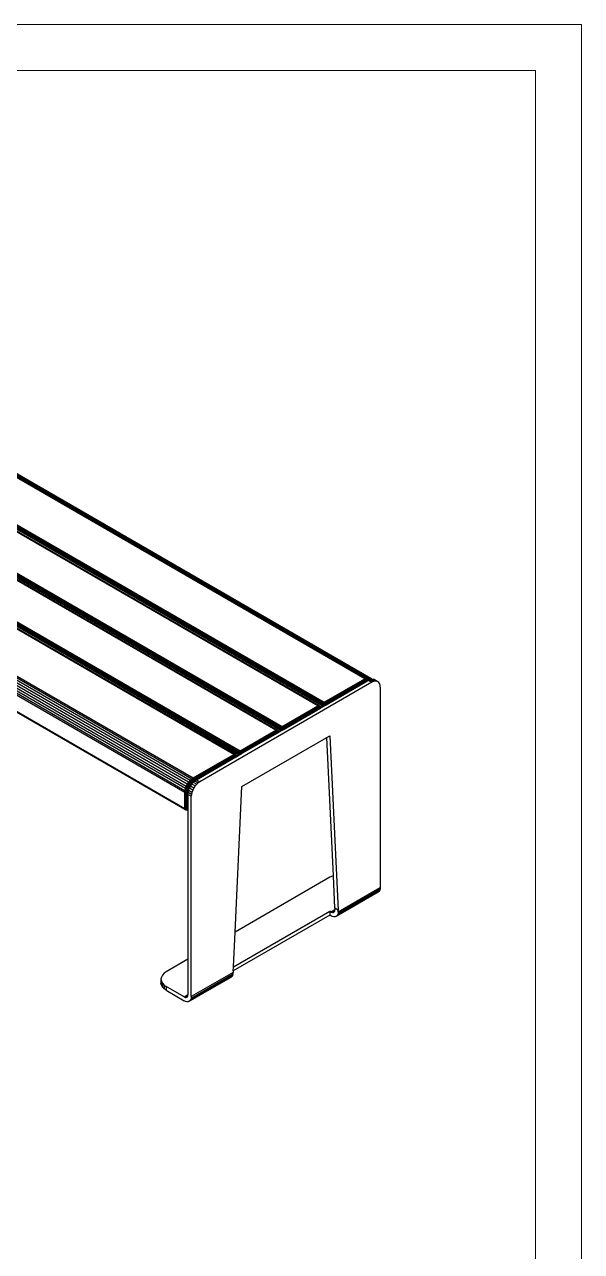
# Model space of a CAD drawing. Header units: millimetres. Extents: x 153 to 4750, y 92 to 3343.
# Drawn here: x 3812 to 4750, y 1278 to 3343 of the extents above; entities that cross this region are included whole.
import ezdxf

# ---------------------------------------------------------------- set-up
doc = ezdxf.new("R2010")
doc.units = ezdxf.units.MM
doc.layers.add('tabelka', color=155, linetype='Continuous')

msp = doc.modelspace()

# ---------------------------------------------------------------- linework, layer by layer
for p, q in [((4306.4, 2195.9), (3040.7, 2926.6)), ((3041.3, 2926.9), (4307.1, 2196.2)), ((3042, 2927.1), (4307.7, 2196.3)), ((3042.6, 2927.1), (4308.4, 2196.3)), ((2980, 2891.5), (4245.7, 2160.7)), ((2980.6, 2891.9), (4246.3, 2161.1)), ((4235.7, 2155), (2970, 2885.8)), ((2970.6, 2886.1), (4236.4, 2155.3)), ((2971.3, 2886.3), (4237, 2155.5)), ((2971.9, 2886.2), (4237.6, 2155.5)), ((2977.1, 2886.6), (4242.8, 2155.8)), ((4242.8, 2155), (2977.1, 2885.8)), ((2977.1, 2883.4), (4238.2, 2155.3)), ((2977.3, 2887.4), (4243, 2156.7)), ((2977.6, 2888.4), (4243.4, 2157.6)), ((2978.1, 2889.3), (4243.8, 2158.5)), ((2978.7, 2890.1), (4244.4, 2159.4)), ((2979.3, 2890.9), (4245, 2160.1)), ((2908.6, 2850.1), (4174.3, 2119.3)), ((2909.2, 2850.6), (4175, 2119.9)), ((2909.9, 2851.1), (4175.6, 2120.3)), ((4165, 2114.2), (2899.3, 2845)), ((2899.9, 2845.3), (4165.6, 2114.5)), ((2900.6, 2845.4), (4166.3, 2114.7)), ((2901.2, 2845.4), (4166.9, 2114.7)), ((2906.4, 2845.7), (4172.1, 2115)), ((4172.1, 2114.2), (2906.4, 2845)), ((2906.4, 2842.6), (4167.5, 2114.4)), ((2906.6, 2846.6), (4172.3, 2115.8)), ((2906.9, 2847.5), (4172.7, 2116.8)), ((2907.4, 2848.4), (4173.1, 2117.7)), ((2908, 2849.3), (4173.7, 2118.5)), ((4084.6, 2060.4), (2818.9, 2791.1)), ((4086.4, 2064), (2820.7, 2794.8)), ((4088.7, 2067.5), (2823, 2798.2)), ((4091.2, 2070.4), (2825.5, 2801.2)), ((4093.8, 2072.8), (2828.1, 2803.6)), ((2830.7, 2805.4), (4096.4, 2074.6)), ((4082.3, 2050.1), (2816.6, 2780.9)), ((4082.5, 2053.2), (2816.8, 2784)), ((4083.3, 2056.7), (2817.5, 2787.5)), ((2816.6, 2753.9), (4082.3, 2023.2)), ((4082.3, 2022.5), (2816.6, 2753.2)), ((4082.5, 2021.8), (2816.8, 2752.6)), ((4082.8, 2021.3), (2817.1, 2752)), ((4385.6, 2241.6), (3760.9, 2602.3)), ((3763.5, 2603.5), (4388.2, 2242.8)), ((3766.1, 2604.1), (4390.8, 2243.4)), ((3768.6, 2604.1), (4393.4, 2243.4)), ((3770.9, 2603.3), (4395.6, 2242.6)), ((3690.4, 2560.9), (4315.1, 2200.2)), ((3691, 2561.6), (4315.7, 2200.9)), ((3691.7, 2562.2), (4316.4, 2201.5)), ((3692.3, 2562.7), (4317, 2202)), ((4083.3, 2020.9), (3148.5, 2560.6)), ((3688.8, 2557.3), (4313.6, 2196.6)), ((4313.5, 2195.9), (3688.8, 2556.5)), ((3688.8, 2554.1), (4308.9, 2196.1)), ((3689, 2558.2), (4313.7, 2197.5)), ((3689.3, 2559.1), (4314.1, 2198.4)), ((3689.8, 2560), (4314.5, 2199.3)), ((4397.3, 2235.7), (4107.4, 2068.3)), ((4317, 2202), (4385.6, 2241.6)), ((4317.7, 2201.5), (4386.3, 2241.1)), ((4318.3, 2200.9), (4386.9, 2240.5)), ((4319, 2200.2), (4387.6, 2239.8)), ((4319.5, 2199.3), (4388.1, 2238.9)), ((4320, 2198.4), (4388.6, 2238)), ((4320.2, 2197.7), (4388.8, 2237.3)), ((4385.6, 2241.6), (4388.2, 2242.8)), ((4386.3, 2241.1), (4385.6, 2241.6)), ((4386.3, 2241.1), (4388.8, 2242.3)), ((4386.9, 2240.5), (4386.3, 2241.1)), ((4386.9, 2240.5), (4389.5, 2241.7)), ((4387.6, 2239.8), (4386.9, 2240.5)), ((4387.6, 2239.8), (4390, 2241)), ((4388.1, 2238.9), (4387.6, 2239.8)), ((4388.1, 2238.9), (4390.5, 2240.1)), ((4388.6, 2238), (4388.1, 2238.9)), ((4388.2, 2242.8), (4390.8, 2243.4)), ((4388.2, 2242.8), (4388.8, 2242.3)), ((4388.6, 2238), (4390.9, 2239.1)), ((4388.8, 2237.3), (4388.6, 2238)), ((4388.8, 2242.3), (4391.4, 2243)), ((4389.5, 2241.7), (4388.8, 2242.3)), ((4388.8, 2237.3), (4391, 2238.5)), ((4389.5, 2241.7), (4392, 2242.4)), ((4390, 2241), (4389.5, 2241.7)), ((4390, 2241), (4392.5, 2241.6)), ((4390.5, 2240.1), (4390, 2241)), ((4390.5, 2240.1), (4392.9, 2240.7)), ((4390.9, 2239.1), (4390.5, 2240.1)), ((4390.8, 2243.4), (4393.4, 2243.4)), ((4391.4, 2243), (4390.8, 2243.4)), ((4390.9, 2239.1), (4393.2, 2239.7)), ((4391, 2238.5), (4390.9, 2239.1)), ((4391, 2238.5), (4391.6, 2238.9)), ((4391.4, 2243), (4394, 2242.9)), ((4392, 2242.4), (4391.4, 2243)), ((4391.6, 2238.9), (4393.2, 2239.7)), ((4391.6, 2238.9), (4397.3, 2235.7)), ((4392.5, 2241.6), (4392, 2242.4)), ((4392, 2242.4), (4394.5, 2242.3)), ((4392.9, 2240.7), (4392.5, 2241.6)), ((4392.5, 2241.6), (4395, 2241.5)), ((4392.9, 2240.7), (4395.3, 2240.6)), ((4393.2, 2239.7), (4392.9, 2240.7)), ((4393.2, 2239.7), (4394.2, 2240.1)), ((4393.4, 2243.4), (4395.6, 2242.6)), ((4394, 2242.9), (4393.4, 2243.4)), ((4394, 2242.9), (4396.2, 2242.1)), ((4394.5, 2242.3), (4394, 2242.9)), ((4394.2, 2240.1), (4395.3, 2240.4)), ((4397.3, 2235.7), (4394.2, 2240.1)), ((4400, 2236.9), (4394.2, 2240.1)), ((4394.5, 2242.3), (4396.7, 2241.5)), ((4395, 2241.5), (4394.5, 2242.3)), ((4395.3, 2240.6), (4395, 2241.5)), ((4395, 2241.5), (4397.1, 2240.8)), ((4395.3, 2240.6), (4395.6, 2240.5)), ((4395.3, 2240.4), (4395.3, 2240.6)), ((4395.3, 2240.4), (4395.6, 2240.5)), ((4396.2, 2242.1), (4395.6, 2242.6)), ((4395.6, 2240.5), (4396.8, 2240.8)), ((4396.2, 2242.1), (4397.8, 2240.8)), ((4396.7, 2241.5), (4396.2, 2242.1)), ((4397.1, 2240.8), (4396.7, 2241.5)), ((4396.7, 2241.5), (4397.6, 2240.8)), ((4400, 2236.9), (4396.8, 2240.8)), ((4402.7, 2237.5), (4396.8, 2240.8)), ((4396.8, 2240.8), (4397.1, 2240.8)), ((4397.1, 2240.8), (4397.1, 2240.8)), ((4397.1, 2240.8), (4397.6, 2240.8)), ((4400, 2236.9), (4397.3, 2235.7)), ((4397.6, 2240.8), (4397.8, 2240.8)), ((4397.8, 2240.8), (4399.4, 2240.7)), ((4399.4, 2240.7), (4401.6, 2239.9)), ((4402.7, 2237.5), (4399.4, 2240.7)), ((4405.2, 2237.4), (4399.4, 2240.7)), ((4402.7, 2237.5), (4400, 2236.9)), ((4405.2, 2237.4), (4401.6, 2239.9)), ((4407.3, 2236.6), (4401.6, 2239.9)), ((4405.2, 2237.4), (4402.7, 2237.5)), ((4407.3, 2236.6), (4405.2, 2237.4)), ((4409, 2235.2), (4407.3, 2236.6)), ((4410.4, 2233.1), (4409, 2235.2)), ((4411.2, 2230.5), (4410.4, 2233.1)), ((4411.4, 2227.5), (4411.2, 2230.5)), ((4411.4, 2227.5), (4411.4, 1890.3)), ((4246.3, 2161.1), (4306.4, 2195.9)), ((4307.1, 2195.4), (4247, 2160.7)), ((4307.7, 2194.8), (4247.6, 2160.1)), ((4308.4, 2194.1), (4248.3, 2159.4)), ((4308.9, 2193.2), (4248.8, 2158.5)), ((4309.4, 2192.3), (4249.3, 2157.6)), ((4249.5, 2156.9), (4309.6, 2191.6)), ((4306.4, 2195.9), (4307.1, 2196.2)), ((4306.4, 2195.9), (4307.1, 2195.4)), ((4307.1, 2196.2), (4307.7, 2196.3)), ((4307.7, 2195.7), (4307.1, 2196.2)), ((4307.7, 2195.7), (4307.1, 2195.4)), ((4307.1, 2195.4), (4307.7, 2194.8)), ((4307.7, 2196.3), (4308.4, 2196.3)), ((4308.3, 2195.9), (4307.7, 2196.3)), ((4307.7, 2195.7), (4308.3, 2195.9)), ((4308.3, 2195.1), (4307.7, 2195.7)), ((4308.3, 2195.1), (4307.7, 2194.8)), ((4307.7, 2194.8), (4308.4, 2194.1)), ((4308.3, 2195.9), (4309, 2195.9)), ((4308.9, 2195.2), (4308.3, 2195.9)), ((4308.3, 2195.1), (4308.9, 2195.2)), ((4308.9, 2194.3), (4308.3, 2195.1)), ((4308.4, 2196.3), (4308.9, 2196.1)), ((4309, 2195.9), (4308.4, 2196.3)), ((4308.9, 2194.3), (4308.4, 2194.1)), ((4308.4, 2194.1), (4308.9, 2193.2)), ((4309.5, 2195.7), (4308.9, 2196.1)), ((4309.4, 2194.5), (4308.9, 2195.2)), ((4308.9, 2195.2), (4309.5, 2195.2)), ((4308.9, 2194.3), (4309.4, 2194.5)), ((4309.4, 2193.4), (4308.9, 2194.3)), ((4309.4, 2193.4), (4308.9, 2193.2)), ((4308.9, 2193.2), (4309.4, 2192.3)), ((4309, 2195.9), (4309.5, 2195.7)), ((4309.5, 2195.2), (4309, 2195.9)), ((4309.8, 2193.5), (4309.4, 2194.5)), ((4309.4, 2194.5), (4310, 2194.4)), ((4309.4, 2193.4), (4309.8, 2193.5)), ((4309.7, 2192.5), (4309.4, 2193.4)), ((4309.7, 2192.5), (4309.4, 2192.3)), ((4309.4, 2192.3), (4309.6, 2191.6)), ((4309.5, 2195.7), (4310, 2195.3)), ((4310.1, 2195), (4309.5, 2195.7)), ((4309.5, 2195.2), (4310.1, 2195)), ((4310, 2194.4), (4309.5, 2195.2)), ((4309.6, 2191.6), (4309.9, 2191.7)), ((4309.9, 2191.7), (4309.7, 2192.5)), ((4309.7, 2192.5), (4310.1, 2192.5)), ((4309.8, 2193.5), (4310.3, 2193.5)), ((4310.1, 2192.5), (4309.8, 2193.5)), ((4309.9, 2191.7), (4310.2, 2191.9)), ((4310.5, 2194.7), (4310, 2195.3)), ((4310.3, 2193.5), (4310, 2194.4)), ((4310, 2194.4), (4310.5, 2194.3)), ((4310.5, 2194.3), (4310.1, 2195)), ((4310.1, 2195), (4310.5, 2194.7)), ((4310.2, 2191.9), (4310.1, 2192.5)), ((4310.1, 2192.5), (4310.4, 2192.5)), ((4310.2, 2191.9), (4310.4, 2192)), ((4310.3, 2193.5), (4310.7, 2193.4)), ((4310.4, 2192.5), (4310.3, 2193.5)), ((4310.4, 2192), (4310.4, 2192.5)), ((4310.4, 2192.5), (4310.8, 2192.4)), ((4310.4, 2192), (4310.7, 2192.2)), ((4310.5, 2194.7), (4310.8, 2194.2)), ((4310.8, 2194), (4310.5, 2194.7)), ((4310.7, 2193.4), (4310.5, 2194.3)), ((4310.5, 2194.3), (4310.8, 2194)), ((4310.7, 2193.4), (4311, 2193.1)), ((4310.8, 2192.4), (4310.7, 2193.4)), ((4310.7, 2192.2), (4310.8, 2192.4)), ((4310.7, 2192.2), (4310.9, 2192.3)), ((4311.1, 2193.5), (4310.8, 2194.2)), ((4311, 2193.1), (4310.8, 2194)), ((4310.8, 2194), (4311.1, 2193.5)), ((4310.8, 2192.4), (4310.9, 2192.3)), ((4310.9, 2192.3), (4311, 2192.4)), ((4311, 2193.1), (4311.2, 2192.7)), ((4311, 2192.4), (4311, 2193.1)), ((4311, 2192.4), (4311.2, 2192.5)), ((4311.2, 2192.7), (4311.1, 2193.5)), ((4311.1, 2193.5), (4311.3, 2193)), ((4311.2, 2192.7), (4311.3, 2192.5)), ((4311.2, 2192.5), (4311.2, 2192.7)), ((4311.2, 2192.5), (4311.3, 2192.5)), ((4311.3, 2192.6), (4313.5, 2193.8)), ((4311.3, 2193), (4311.3, 2192.6)), ((4311.3, 2192.5), (4311.3, 2192.6)), ((4313.5, 2195.9), (4313.6, 2196.6)), ((4313.5, 2193.8), (4313.5, 2195.9)), ((4314.2, 2195.5), (4313.5, 2195.9)), ((4313.5, 2193.8), (4314.2, 2194.2)), ((4313.6, 2196.6), (4313.7, 2197.5)), ((4314.3, 2196.3), (4313.6, 2196.6)), ((4313.7, 2197.5), (4314.1, 2198.4)), ((4313.7, 2197.5), (4314.4, 2197.1)), ((4314.1, 2198.4), (4314.5, 2199.3)), ((4314.1, 2198.4), (4314.8, 2198)), ((4314.3, 2196.3), (4314.2, 2195.5)), ((4314.2, 2194.2), (4314.2, 2195.5)), ((4315, 2195.2), (4314.2, 2195.5)), ((4314.2, 2194.2), (4315, 2194.7)), ((4314.3, 2196.3), (4314.4, 2197.1)), ((4315.1, 2196), (4314.3, 2196.3)), ((4314.4, 2197.1), (4314.8, 2198)), ((4315.3, 2196.8), (4314.4, 2197.1)), ((4314.5, 2199.3), (4315.1, 2200.2)), ((4314.5, 2199.3), (4315.2, 2198.9)), ((4314.8, 2198), (4315.2, 2198.9)), ((4315.6, 2197.6), (4314.8, 2198)), ((4315.1, 2196), (4315, 2195.2)), ((4315, 2194.7), (4315, 2195.2)), ((4315.8, 2195.1), (4315, 2195.2)), ((4315, 2194.7), (4315.8, 2195.1)), ((4315.1, 2200.2), (4315.7, 2200.9)), ((4315.1, 2200.2), (4315.8, 2199.8)), ((4315.1, 2196), (4315.3, 2196.8)), ((4316.1, 2195.7), (4315.1, 2196)), ((4315.2, 2198.9), (4315.8, 2199.8)), ((4316, 2198.5), (4315.2, 2198.9)), ((4315.3, 2196.8), (4315.6, 2197.6)), ((4316.2, 2196.4), (4315.3, 2196.8)), ((4315.6, 2197.6), (4316, 2198.5)), ((4316.5, 2197.2), (4315.6, 2197.6)), ((4315.7, 2200.9), (4316.4, 2201.5)), ((4315.7, 2200.9), (4316.4, 2200.5)), ((4315.8, 2199.8), (4316.4, 2200.5)), ((4316.5, 2199.3), (4315.8, 2199.8)), ((4315.8, 2195.1), (4316, 2195.3)), ((4316, 2198.5), (4316.5, 2199.3)), ((4316.9, 2198), (4316, 2198.5)), ((4316.1, 2195.7), (4316, 2195.3)), ((4316, 2195.3), (4316.6, 2195.6)), ((4316.1, 2195.7), (4316.2, 2196.4)), ((4316.6, 2195.6), (4316.1, 2195.7)), ((4316.2, 2196.4), (4316.5, 2197.2)), ((4317.2, 2196.2), (4316.2, 2196.4)), ((4316.4, 2201.5), (4317, 2202)), ((4316.4, 2201.5), (4317, 2201.1)), ((4316.4, 2200.5), (4317, 2201.1)), ((4317.1, 2200), (4316.4, 2200.5)), ((4316.5, 2199.3), (4317.1, 2200)), ((4317.3, 2198.7), (4316.5, 2199.3)), ((4316.5, 2197.2), (4316.9, 2198)), ((4317.4, 2196.8), (4316.5, 2197.2)), ((4316.6, 2195.6), (4317.2, 2195.9)), ((4316.9, 2198), (4317.3, 2198.7)), ((4317.8, 2197.5), (4316.9, 2198)), ((4317.7, 2201.5), (4317, 2202)), ((4317.7, 2201.5), (4317, 2201.1)), ((4317, 2201.1), (4317.7, 2200.5)), ((4317.1, 2200), (4317.7, 2200.5)), ((4317.9, 2199.3), (4317.1, 2200)), ((4317.2, 2196.2), (4317.4, 2196.8)), ((4317.2, 2195.9), (4317.2, 2196.2)), ((4317.5, 2196.1), (4317.2, 2196.2)), ((4317.2, 2195.9), (4317.5, 2196.1)), ((4317.3, 2198.7), (4317.9, 2199.3)), ((4318.2, 2198.1), (4317.3, 2198.7)), ((4317.4, 2196.8), (4317.8, 2197.5)), ((4318.2, 2196.5), (4317.4, 2196.8)), ((4317.5, 2196.1), (4318.2, 2196.5)), ((4318.3, 2200.9), (4317.7, 2201.5)), ((4318.3, 2200.9), (4317.7, 2200.5)), ((4317.7, 2200.5), (4318.4, 2199.8)), ((4317.8, 2197.5), (4318.2, 2198.1)), ((4318.6, 2197), (4317.8, 2197.5)), ((4317.9, 2199.3), (4318.4, 2199.8)), ((4318.6, 2198.6), (4317.9, 2199.3)), ((4318.2, 2198.1), (4318.6, 2198.6)), ((4318.9, 2197.4), (4318.2, 2198.1)), ((4318.2, 2196.5), (4318.5, 2196.7)), ((4319, 2200.2), (4318.3, 2200.9)), ((4319, 2200.2), (4318.4, 2199.8)), ((4318.4, 2199.8), (4319.1, 2199)), ((4318.5, 2196.7), (4318.6, 2197)), ((4318.5, 2196.7), (4318.8, 2196.9)), ((4318.6, 2198.6), (4319.1, 2199)), ((4319.3, 2197.8), (4318.6, 2198.6)), ((4318.6, 2197), (4318.9, 2197.4)), ((4318.8, 2196.9), (4318.6, 2197)), ((4318.8, 2196.9), (4319.3, 2197.1)), ((4318.9, 2197.4), (4319.3, 2197.8)), ((4319.3, 2197.1), (4318.9, 2197.4)), ((4319.5, 2199.3), (4319, 2200.2)), ((4319.5, 2199.3), (4319.1, 2199)), ((4319.1, 2199), (4319.6, 2198.2)), ((4319.3, 2197.8), (4319.6, 2198.2)), ((4319.7, 2197.4), (4319.3, 2197.8)), ((4319.3, 2197.1), (4319.7, 2197.4)), ((4320, 2198.4), (4319.5, 2199.3)), ((4320, 2198.4), (4319.6, 2198.2)), ((4319.6, 2198.2), (4320, 2197.5)), ((4319.7, 2197.4), (4320, 2197.5)), ((4320.2, 2197.7), (4320, 2198.4)), ((4320, 2197.5), (4320.2, 2197.7)), ((4175.6, 2120.3), (4235.7, 2155)), ((4176.3, 2119.9), (4236.4, 2154.6)), ((4176.9, 2119.3), (4237, 2154)), ((4177.5, 2118.5), (4237.6, 2153.2)), ((4178.1, 2117.7), (4238.2, 2152.4)), ((4178.6, 2116.8), (4238.7, 2151.5)), ((4178.8, 2116.1), (4238.9, 2150.8)), ((4235.7, 2155), (4236.4, 2155.3)), ((4235.7, 2155), (4236.4, 2154.6)), ((4236.4, 2155.3), (4237, 2155.5)), ((4237, 2154.9), (4236.4, 2155.3)), ((4237, 2154.9), (4236.4, 2154.6)), ((4236.4, 2154.6), (4237, 2154)), ((4237, 2155.5), (4237.6, 2155.5)), ((4237.6, 2155), (4237, 2155.5)), ((4237, 2154.9), (4237.6, 2155)), ((4237.6, 2154.3), (4237, 2154.9)), ((4237.6, 2154.3), (4237, 2154)), ((4237, 2154), (4237.6, 2153.2)), ((4237.6, 2155.5), (4238.2, 2155.3)), ((4238.3, 2155), (4237.6, 2155.5)), ((4237.6, 2155), (4238.3, 2155)), ((4238.2, 2154.4), (4237.6, 2155)), ((4237.6, 2154.3), (4238.2, 2154.4)), ((4238.2, 2153.5), (4237.6, 2154.3)), ((4238.2, 2153.5), (4237.6, 2153.2)), ((4237.6, 2153.2), (4238.2, 2152.4)), ((4238.8, 2154.8), (4238.2, 2155.3)), ((4238.7, 2153.6), (4238.2, 2154.4)), ((4238.2, 2154.4), (4238.8, 2154.4)), ((4238.2, 2153.5), (4238.7, 2153.6)), ((4238.7, 2152.6), (4238.2, 2153.5)), ((4238.7, 2152.6), (4238.2, 2152.4)), ((4238.2, 2152.4), (4238.7, 2151.5)), ((4238.3, 2155), (4238.8, 2154.8)), ((4238.8, 2154.4), (4238.3, 2155)), ((4239.1, 2152.7), (4238.7, 2153.6)), ((4238.7, 2153.6), (4239.3, 2153.6)), ((4238.7, 2152.6), (4239.1, 2152.7)), ((4239, 2151.6), (4238.7, 2152.6)), ((4239, 2151.6), (4238.7, 2151.5)), ((4238.7, 2151.5), (4238.9, 2150.8)), ((4238.8, 2154.8), (4239.3, 2154.4)), ((4239.3, 2154.2), (4238.8, 2154.8)), ((4238.8, 2154.4), (4239.3, 2154.2)), ((4239.3, 2153.6), (4238.8, 2154.4)), ((4238.9, 2150.8), (4239.2, 2150.9)), ((4239, 2151.6), (4239.4, 2151.7)), ((4239.2, 2150.9), (4239, 2151.6)), ((4239.1, 2152.7), (4239.6, 2152.7)), ((4239.4, 2151.7), (4239.1, 2152.7)), ((4239.2, 2150.9), (4239.4, 2151.1)), ((4239.8, 2153.9), (4239.3, 2154.4)), ((4239.7, 2153.5), (4239.3, 2154.2)), ((4239.3, 2154.2), (4239.8, 2153.9)), ((4239.6, 2152.7), (4239.3, 2153.6)), ((4239.3, 2153.6), (4239.7, 2153.5)), ((4239.4, 2151.1), (4239.4, 2151.7)), ((4239.4, 2151.7), (4239.7, 2151.7)), ((4239.4, 2151.1), (4239.7, 2151.2)), ((4239.6, 2152.7), (4240, 2152.6)), ((4239.7, 2151.7), (4239.6, 2152.7)), ((4240, 2152.6), (4239.7, 2153.5)), ((4239.7, 2153.5), (4240.1, 2153.1)), ((4239.7, 2151.2), (4239.7, 2151.7)), ((4239.7, 2151.7), (4240, 2151.6)), ((4239.7, 2151.2), (4240, 2151.4)), ((4239.8, 2153.9), (4240.1, 2153.4)), ((4240.1, 2153.1), (4239.8, 2153.9)), ((4240, 2152.6), (4240.3, 2152.3)), ((4240, 2151.6), (4240, 2152.6)), ((4240, 2151.4), (4240, 2151.6)), ((4240, 2151.6), (4240.2, 2151.5)), ((4240, 2151.4), (4240.2, 2151.5)), ((4240.4, 2152.7), (4240.1, 2153.4)), ((4240.3, 2152.3), (4240.1, 2153.1)), ((4240.1, 2153.1), (4240.4, 2152.7)), ((4240.2, 2151.5), (4240.3, 2151.5)), ((4240.3, 2152.3), (4240.5, 2151.9)), ((4240.3, 2151.5), (4240.3, 2152.3)), ((4240.3, 2151.5), (4240.5, 2151.7)), ((4240.5, 2151.9), (4240.4, 2152.7)), ((4240.4, 2152.7), (4240.6, 2152.1)), ((4240.5, 2151.9), (4240.6, 2151.7)), ((4240.5, 2151.7), (4240.5, 2151.9)), ((4240.5, 2151.7), (4240.6, 2151.7)), ((4240.6, 2151.7), (4242.8, 2153)), ((4240.6, 2152.1), (4240.6, 2151.7)), ((4240.6, 2151.7), (4240.6, 2151.7)), ((4242.8, 2155.8), (4243, 2156.7)), ((4242.8, 2155), (4242.8, 2155.8)), ((4243.5, 2155.5), (4242.8, 2155.8)), ((4242.8, 2153), (4242.8, 2155)), ((4243.5, 2154.7), (4242.8, 2155)), ((4242.8, 2153), (4243.5, 2153.4)), ((4243, 2156.7), (4243.4, 2157.6)), ((4243.7, 2156.3), (4243, 2156.7)), ((4243.4, 2157.6), (4243.8, 2158.5)), ((4244.1, 2157.2), (4243.4, 2157.6)), ((4243.5, 2155.5), (4243.7, 2156.3)), ((4244.4, 2155.1), (4243.5, 2155.5)), ((4243.5, 2155.5), (4243.5, 2154.7)), ((4243.5, 2153.4), (4243.5, 2154.7)), ((4244.3, 2154.4), (4243.5, 2154.7)), ((4243.5, 2153.4), (4244.3, 2153.9)), ((4243.7, 2156.3), (4244.1, 2157.2)), ((4244.6, 2155.9), (4243.7, 2156.3)), ((4243.8, 2158.5), (4244.4, 2159.4)), ((4244.5, 2158.1), (4243.8, 2158.5)), ((4244.1, 2157.2), (4244.5, 2158.1)), ((4244.9, 2156.8), (4244.1, 2157.2)), ((4244.4, 2155.1), (4244.3, 2154.4)), ((4244.3, 2154.4), (4244.3, 2153.9)), ((4245, 2154.3), (4244.3, 2154.4)), ((4244.3, 2153.9), (4245, 2154.3)), ((4244.4, 2159.4), (4245, 2160.1)), ((4245.1, 2159), (4244.4, 2159.4)), ((4244.4, 2155.1), (4244.6, 2155.9)), ((4245.3, 2154.9), (4244.4, 2155.1)), ((4244.5, 2158.1), (4245.1, 2159)), ((4245.3, 2157.7), (4244.5, 2158.1)), ((4244.6, 2155.9), (4244.9, 2156.8)), ((4245.5, 2155.6), (4244.6, 2155.9)), ((4244.9, 2156.8), (4245.3, 2157.7)), ((4245.8, 2156.4), (4244.9, 2156.8)), ((4245, 2160.1), (4245.7, 2160.7)), ((4245.7, 2159.7), (4245, 2160.1)), ((4245, 2154.3), (4245.3, 2154.4)), ((4245.1, 2159), (4245.7, 2159.7)), ((4245.8, 2158.5), (4245.1, 2159)), ((4245.3, 2157.7), (4245.8, 2158.5)), ((4246.2, 2157.2), (4245.3, 2157.7)), ((4245.3, 2154.9), (4245.5, 2155.6)), ((4245.9, 2154.8), (4245.3, 2154.9)), ((4245.3, 2154.9), (4245.3, 2154.4)), ((4245.3, 2154.4), (4245.9, 2154.8)), ((4245.5, 2155.6), (4245.8, 2156.4)), ((4246.5, 2155.3), (4245.5, 2155.6)), ((4245.7, 2160.7), (4246.3, 2161.1)), ((4246.3, 2160.3), (4245.7, 2160.7)), ((4245.7, 2159.7), (4246.3, 2160.3)), ((4246.4, 2159.1), (4245.7, 2159.7)), ((4245.8, 2158.5), (4246.4, 2159.1)), ((4246.6, 2157.9), (4245.8, 2158.5)), ((4245.8, 2156.4), (4246.2, 2157.2)), ((4246.7, 2156), (4245.8, 2156.4)), ((4245.9, 2154.8), (4246.4, 2155.1)), ((4246.2, 2157.2), (4246.6, 2157.9)), ((4247.1, 2156.6), (4246.2, 2157.2)), ((4247, 2160.7), (4246.3, 2161.1)), ((4246.3, 2160.3), (4247, 2160.7)), ((4246.3, 2160.3), (4247, 2159.7)), ((4246.4, 2159.1), (4247, 2159.7)), ((4247.2, 2158.5), (4246.4, 2159.1)), ((4246.4, 2155.1), (4246.5, 2155.3)), ((4246.4, 2155.1), (4246.8, 2155.3)), ((4246.5, 2155.3), (4246.7, 2156)), ((4246.8, 2155.3), (4246.5, 2155.3)), ((4246.6, 2157.9), (4247.2, 2158.5)), ((4247.5, 2157.2), (4246.6, 2157.9)), ((4246.7, 2156), (4247.1, 2156.6)), ((4247.5, 2155.7), (4246.7, 2156)), ((4246.8, 2155.3), (4247.5, 2155.7)), ((4247.6, 2160.1), (4247, 2160.7)), ((4247, 2159.7), (4247.6, 2160.1)), ((4247, 2159.7), (4247.7, 2159)), ((4247.1, 2156.6), (4247.5, 2157.2)), ((4247.9, 2156.1), (4247.1, 2156.6)), ((4247.2, 2158.5), (4247.7, 2159)), ((4247.9, 2157.8), (4247.2, 2158.5)), ((4247.5, 2157.2), (4247.9, 2157.8)), ((4248.2, 2156.6), (4247.5, 2157.2)), ((4247.5, 2155.7), (4247.8, 2155.9)), ((4248.3, 2159.4), (4247.6, 2160.1)), ((4247.7, 2159), (4248.3, 2159.4)), ((4247.7, 2159), (4248.4, 2158.2)), ((4247.8, 2155.9), (4247.9, 2156.1)), ((4247.8, 2155.9), (4248.1, 2156)), ((4247.9, 2157.8), (4248.4, 2158.2)), ((4248.6, 2157), (4247.9, 2157.8)), ((4247.9, 2156.1), (4248.2, 2156.6)), ((4248.1, 2156), (4247.9, 2156.1)), ((4248.1, 2156), (4248.6, 2156.3)), ((4248.2, 2156.6), (4248.6, 2157)), ((4248.6, 2156.3), (4248.2, 2156.6)), ((4248.8, 2158.5), (4248.3, 2159.4)), ((4248.4, 2158.2), (4248.8, 2158.5)), ((4248.4, 2158.2), (4248.9, 2157.4)), ((4248.6, 2157), (4248.9, 2157.4)), ((4248.9, 2156.5), (4248.6, 2157)), ((4248.6, 2156.3), (4248.9, 2156.5)), ((4249.3, 2157.6), (4248.8, 2158.5)), ((4248.9, 2157.4), (4249.3, 2157.6)), ((4248.9, 2157.4), (4249.3, 2156.7)), ((4248.9, 2156.5), (4249.3, 2156.7)), ((4249.5, 2156.9), (4249.3, 2157.6)), ((4249.3, 2156.7), (4249.5, 2156.9)), ((4178.1, 2060.1), (4321.2, 2142.8)), ((4321.2, 2142.8), (4326.6, 2145.8)), ((4332.4, 1910), (4321.2, 2142.8)), ((4326.6, 2145.8), (4340.7, 1851.9)), ((4096.4, 2074.6), (4165, 2114.2)), ((4097.1, 2074.2), (4165.6, 2113.8)), ((4097.7, 2073.6), (4166.3, 2113.2)), ((4098.3, 2072.8), (4166.9, 2112.4)), ((4098.9, 2072), (4167.5, 2111.6)), ((4099.4, 2071), (4168, 2110.6)), ((4101.7, 2071.5), (4168.2, 2109.9)), ((4165.6, 2114.5), (4165, 2114.2)), ((4165.6, 2113.8), (4165, 2114.2)), ((4166.3, 2114.7), (4165.6, 2114.5)), ((4165.6, 2114.5), (4166.3, 2114.1)), ((4165.6, 2113.8), (4166.3, 2114.1)), ((4166.3, 2113.2), (4165.6, 2113.8)), ((4166.9, 2114.7), (4166.3, 2114.7)), ((4166.3, 2114.7), (4166.9, 2114.2)), ((4166.3, 2114.1), (4166.9, 2114.2)), ((4166.9, 2113.4), (4166.3, 2114.1)), ((4166.3, 2113.2), (4166.9, 2113.4)), ((4166.9, 2112.4), (4166.3, 2113.2)), ((4167.5, 2114.4), (4166.9, 2114.7)), ((4166.9, 2114.7), (4167.5, 2114.2)), ((4166.9, 2114.2), (4167.5, 2114.2)), ((4166.9, 2114.2), (4167.5, 2113.6)), ((4167.5, 2113.6), (4166.9, 2113.4)), ((4167.5, 2112.7), (4166.9, 2113.4)), ((4166.9, 2112.4), (4167.5, 2112.7)), ((4167.5, 2111.6), (4166.9, 2112.4)), ((4167.5, 2114.4), (4168.1, 2114)), ((4167.5, 2114.2), (4168.1, 2114)), ((4167.5, 2114.2), (4168.1, 2113.6)), ((4167.5, 2113.6), (4168, 2112.8)), ((4168.1, 2113.6), (4167.5, 2113.6)), ((4168, 2112.8), (4167.5, 2112.7)), ((4168, 2111.8), (4167.5, 2112.7)), ((4167.5, 2111.6), (4168, 2111.8)), ((4168, 2110.6), (4167.5, 2111.6)), ((4168, 2112.8), (4168.4, 2111.9)), ((4168.6, 2112.8), (4168, 2112.8)), ((4168.4, 2111.9), (4168, 2111.8)), ((4168.3, 2110.8), (4168, 2111.8)), ((4168, 2110.6), (4168.3, 2110.8)), ((4168.2, 2109.9), (4168, 2110.6)), ((4168.1, 2114), (4168.6, 2113.6)), ((4168.1, 2114), (4168.6, 2113.4)), ((4168.1, 2113.6), (4168.6, 2112.8)), ((4168.6, 2113.4), (4168.1, 2113.6)), ((4168.2, 2109.9), (4168.5, 2110.1)), ((4168.7, 2110.9), (4168.3, 2110.8)), ((4168.5, 2110.1), (4168.3, 2110.8)), ((4168.4, 2111.9), (4168.7, 2110.9)), ((4168.9, 2111.9), (4168.4, 2111.9)), ((4168.5, 2110.1), (4168.7, 2110.2)), ((4168.6, 2113.6), (4169.1, 2113)), ((4168.6, 2113.4), (4169, 2112.6)), ((4169.1, 2113), (4168.6, 2113.4)), ((4168.6, 2112.8), (4168.9, 2111.9)), ((4169, 2112.6), (4168.6, 2112.8)), ((4168.7, 2110.9), (4168.7, 2110.2)), ((4169, 2110.9), (4168.7, 2110.9)), ((4168.7, 2110.2), (4169, 2110.4)), ((4168.9, 2111.9), (4169, 2110.9)), ((4169.3, 2111.7), (4168.9, 2111.9)), ((4169, 2112.6), (4169.3, 2111.7)), ((4169.4, 2112.3), (4169, 2112.6)), ((4169, 2110.9), (4169, 2110.4)), ((4169.3, 2110.8), (4169, 2110.9)), ((4169, 2110.4), (4169.3, 2110.6)), ((4169.1, 2113), (4169.4, 2112.3)), ((4169.4, 2112.5), (4169.1, 2113)), ((4169.3, 2111.7), (4169.3, 2110.8)), ((4169.6, 2111.5), (4169.3, 2111.7)), ((4169.3, 2110.8), (4169.3, 2110.6)), ((4169.5, 2110.7), (4169.3, 2110.8)), ((4169.3, 2110.6), (4169.5, 2110.7)), ((4169.4, 2112.5), (4169.7, 2111.8)), ((4169.4, 2112.3), (4169.6, 2111.5)), ((4169.7, 2111.8), (4169.4, 2112.3)), ((4169.5, 2110.7), (4169.6, 2110.7)), ((4169.6, 2111.5), (4169.6, 2110.7)), ((4169.8, 2111.1), (4169.6, 2111.5)), ((4169.6, 2110.7), (4169.8, 2110.9)), ((4169.7, 2111.8), (4169.8, 2111.1)), ((4169.8, 2111.3), (4169.7, 2111.8)), ((4169.8, 2111.3), (4169.9, 2110.9)), ((4169.8, 2111.1), (4169.8, 2110.9)), ((4169.9, 2110.9), (4169.8, 2111.1)), ((4169.8, 2110.9), (4169.9, 2110.9)), ((4169.9, 2110.9), (4172.1, 2112.2)), ((4169.9, 2110.9), (4169.9, 2110.9)), ((4172.1, 2115), (4172.3, 2115.8)), ((4172.1, 2114.2), (4172.1, 2115)), ((4172.1, 2115), (4172.8, 2114.6)), ((4172.1, 2112.2), (4172.1, 2114.2)), ((4172.8, 2113.9), (4172.1, 2114.2)), ((4172.1, 2112.2), (4172.8, 2112.6)), ((4172.3, 2115.8), (4172.7, 2116.8)), ((4172.3, 2115.8), (4173, 2115.5)), ((4172.7, 2116.8), (4173.1, 2117.7)), ((4172.7, 2116.8), (4173.3, 2116.4)), ((4172.8, 2114.6), (4173, 2115.5)), ((4172.8, 2113.9), (4172.8, 2114.6)), ((4173.7, 2114.3), (4172.8, 2114.6)), ((4172.8, 2113.9), (4172.8, 2112.6)), ((4173.6, 2113.6), (4172.8, 2113.9)), ((4172.8, 2112.6), (4173.6, 2113.1)), ((4173, 2115.5), (4173.3, 2116.4)), ((4173.9, 2115.1), (4173, 2115.5)), ((4173.1, 2117.7), (4173.7, 2118.5)), ((4173.1, 2117.7), (4173.8, 2117.3)), ((4173.3, 2116.4), (4173.8, 2117.3)), ((4174.2, 2116), (4173.3, 2116.4)), ((4173.6, 2113.6), (4173.7, 2114.3)), ((4174.3, 2113.5), (4173.6, 2113.6)), ((4173.6, 2113.6), (4173.6, 2113.1)), ((4173.6, 2113.1), (4174.3, 2113.5)), ((4173.7, 2118.5), (4174.3, 2119.3)), ((4173.7, 2118.5), (4174.4, 2118.1)), ((4173.7, 2114.3), (4173.9, 2115.1)), ((4174.6, 2114.1), (4173.7, 2114.3)), ((4173.8, 2117.3), (4174.4, 2118.1)), ((4174.6, 2116.8), (4173.8, 2117.3)), ((4173.9, 2115.1), (4174.2, 2116)), ((4174.8, 2114.8), (4173.9, 2115.1)), ((4174.2, 2116), (4174.6, 2116.8)), ((4175.1, 2115.6), (4174.2, 2116)), ((4174.3, 2119.3), (4175, 2119.9)), ((4174.3, 2119.3), (4175, 2118.9)), ((4174.3, 2113.5), (4174.6, 2113.6)), ((4174.4, 2118.1), (4175, 2118.9)), ((4175.1, 2117.6), (4174.4, 2118.1)), ((4174.6, 2116.8), (4175.1, 2117.6)), ((4175.5, 2116.3), (4174.6, 2116.8)), ((4174.6, 2114.1), (4174.8, 2114.8)), ((4174.6, 2113.6), (4174.6, 2114.1)), ((4175.2, 2114), (4174.6, 2114.1)), ((4174.6, 2113.6), (4175.2, 2114)), ((4174.8, 2114.8), (4175.1, 2115.6)), ((4175.8, 2114.5), (4174.8, 2114.8)), ((4175, 2119.9), (4175.6, 2120.3)), ((4175, 2119.9), (4175.6, 2119.5)), ((4175, 2118.9), (4175.6, 2119.5)), ((4175.7, 2118.3), (4175, 2118.9)), ((4175.1, 2117.6), (4175.7, 2118.3)), ((4175.9, 2117), (4175.1, 2117.6)), ((4175.1, 2115.6), (4175.5, 2116.3)), ((4176, 2115.2), (4175.1, 2115.6)), ((4175.2, 2114), (4175.7, 2114.3)), ((4175.5, 2116.3), (4175.9, 2117)), ((4176.3, 2115.8), (4175.5, 2116.3)), ((4176.3, 2119.9), (4175.6, 2120.3)), ((4176.3, 2119.9), (4175.6, 2119.5)), ((4175.6, 2119.5), (4176.3, 2118.9)), ((4175.7, 2118.3), (4176.3, 2118.9)), ((4176.5, 2117.7), (4175.7, 2118.3)), ((4175.7, 2114.3), (4175.8, 2114.5)), ((4175.7, 2114.3), (4176.1, 2114.5)), ((4175.8, 2114.5), (4176, 2115.2)), ((4176.1, 2114.5), (4175.8, 2114.5)), ((4175.9, 2117), (4176.5, 2117.7)), ((4176.7, 2116.4), (4175.9, 2117)), ((4176, 2115.2), (4176.3, 2115.8)), ((4176.8, 2114.9), (4176, 2115.2)), ((4176.1, 2114.5), (4176.8, 2114.9)), ((4176.9, 2119.3), (4176.3, 2119.9)), ((4176.9, 2119.3), (4176.3, 2118.9)), ((4176.3, 2118.9), (4177, 2118.2)), ((4176.3, 2115.8), (4176.7, 2116.4)), ((4177.2, 2115.3), (4176.3, 2115.8)), ((4176.5, 2117.7), (4177, 2118.2)), ((4177.2, 2117), (4176.5, 2117.7)), ((4176.7, 2116.4), (4177.2, 2117)), ((4177.5, 2115.8), (4176.7, 2116.4)), ((4176.8, 2114.9), (4177.1, 2115)), ((4177.5, 2118.5), (4176.9, 2119.3)), ((4177.5, 2118.5), (4177, 2118.2)), ((4177, 2118.2), (4177.7, 2117.4)), ((4177.1, 2115), (4177.2, 2115.3)), ((4177.1, 2115), (4177.4, 2115.2)), ((4177.2, 2117), (4177.7, 2117.4)), ((4177.9, 2116.2), (4177.2, 2117)), ((4177.2, 2115.3), (4177.5, 2115.8)), ((4177.4, 2115.2), (4177.2, 2115.3)), ((4177.4, 2115.2), (4177.8, 2115.5)), ((4178.1, 2117.7), (4177.5, 2118.5)), ((4177.5, 2115.8), (4177.9, 2116.2)), ((4177.8, 2115.5), (4177.5, 2115.8)), ((4178.1, 2117.7), (4177.7, 2117.4)), ((4177.7, 2117.4), (4178.2, 2116.5)), ((4177.8, 2115.5), (4178.2, 2115.7)), ((4177.9, 2116.2), (4178.2, 2116.5)), ((4178.2, 2115.7), (4177.9, 2116.2)), ((4178.6, 2116.8), (4178.1, 2117.7)), ((4178.6, 2116.8), (4178.2, 2116.5)), ((4178.2, 2116.5), (4178.5, 2115.9)), ((4178.2, 2115.7), (4178.5, 2115.9)), ((4178.5, 2115.9), (4178.8, 2116.1)), ((4178.8, 2116.1), (4178.6, 2116.8)), ((4088.7, 2067.5), (4086.4, 2064)), ((4087.1, 2063.6), (4089.4, 2067.1)), ((4090.1, 2066.6), (4087.9, 2063.2)), ((4091.2, 2070.4), (4088.7, 2067.5)), ((4088.7, 2067.5), (4089.4, 2067.1)), ((4090.9, 2066), (4088.8, 2062.7)), ((4089.4, 2067.1), (4091.9, 2070)), ((4089.4, 2067.1), (4090.1, 2066.6)), ((4091.7, 2065.4), (4089.6, 2062.2)), ((4092.6, 2069.5), (4090.1, 2066.6)), ((4090.1, 2066.6), (4090.9, 2066)), ((4093.4, 2068.8), (4090.9, 2066)), ((4090.9, 2066), (4091.7, 2065.4)), ((4093.8, 2072.8), (4091.2, 2070.4)), ((4091.2, 2070.4), (4091.9, 2070)), ((4094.1, 2068.1), (4091.7, 2065.4)), ((4091.7, 2065.4), (4092.5, 2064.7)), ((4091.9, 2070), (4094.5, 2072.4)), ((4091.9, 2070), (4092.6, 2069.5)), ((4094.8, 2067.4), (4092.5, 2064.7)), ((4095.2, 2071.8), (4092.6, 2069.5)), ((4092.6, 2069.5), (4093.4, 2068.8)), ((4095.3, 2066.6), (4093.2, 2064.1)), ((4095.9, 2071.1), (4093.4, 2068.8)), ((4093.4, 2068.8), (4094.1, 2068.1)), ((4096.4, 2074.6), (4093.8, 2072.8)), ((4093.8, 2072.8), (4094.5, 2072.4)), ((4094, 2064.4), (4095.6, 2066.3)), ((4096.5, 2070.3), (4094.1, 2068.1)), ((4094.1, 2068.1), (4094.8, 2067.4)), ((4097.1, 2074.2), (4094.5, 2072.4)), ((4094.5, 2072.4), (4095.2, 2071.8)), ((4097.1, 2069.5), (4094.8, 2067.4)), ((4094.8, 2067.4), (4095.3, 2066.6)), ((4097.7, 2073.6), (4095.2, 2071.8)), ((4095.2, 2071.8), (4095.9, 2071.1)), ((4097.5, 2068.6), (4095.3, 2066.6)), ((4095.3, 2066.6), (4095.6, 2066.3)), ((4095.6, 2066.3), (4096.5, 2067.4)), ((4098.3, 2072.8), (4095.9, 2071.1)), ((4095.9, 2071.1), (4096.5, 2070.3)), ((4096.4, 2074.6), (4097.1, 2074.2)), ((4098.9, 2072), (4096.5, 2070.3)), ((4096.5, 2070.3), (4097.1, 2069.5)), ((4096.5, 2067.4), (4097.6, 2068.4)), ((4096.5, 2067.4), (4102.2, 2064.1)), ((4097.1, 2074.2), (4097.7, 2073.6)), ((4099.4, 2071), (4097.1, 2069.5)), ((4097.1, 2069.5), (4097.5, 2068.6)), ((4099, 2069.6), (4097.5, 2068.6)), ((4097.5, 2068.6), (4097.6, 2068.4)), ((4097.6, 2068.4), (4099, 2069.6)), ((4097.7, 2073.6), (4098.3, 2072.8)), ((4098.3, 2072.8), (4098.9, 2072)), ((4098.9, 2072), (4099.4, 2071)), ((4099, 2069.6), (4099.1, 2069.8)), ((4099.1, 2069.8), (4099.7, 2070.2)), ((4099.1, 2069.8), (4104.8, 2066.5)), ((4099.4, 2071), (4099.7, 2070.2)), ((4099.7, 2070.2), (4101.7, 2071.5)), ((4101.7, 2071.5), (4107.4, 2068.3)), ((4104.8, 2066.5), (4102.2, 2064.1)), ((4107.4, 2068.3), (4104.8, 2066.5)), ((4082.5, 2053.2), (4082.3, 2050.1)), ((4082.3, 2023.2), (4082.3, 2050.1)), ((4082.3, 2050.1), (4083, 2049.8)), ((4083.3, 2056.7), (4082.5, 2053.2)), ((4082.5, 2053.2), (4083.2, 2052.9)), ((4083, 2049.8), (4083.2, 2052.9)), ((4083, 2049.8), (4083.8, 2049.5)), ((4083, 2022.8), (4083, 2049.8)), ((4083.2, 2052.9), (4084, 2056.3)), ((4084.1, 2052.6), (4083.2, 2052.9)), ((4084.6, 2060.4), (4083.3, 2056.7)), ((4083.3, 2056.7), (4084, 2056.3)), ((4083.8, 2049.5), (4084.1, 2052.6)), ((4083.8, 2049.5), (4084.8, 2049.3)), ((4083.8, 2022.6), (4083.8, 2049.5)), ((4084, 2056.3), (4085.3, 2060)), ((4084, 2056.3), (4084.8, 2056)), ((4084.8, 2056), (4084.1, 2052.6)), ((4085, 2052.3), (4084.1, 2052.6)), ((4086.4, 2064), (4084.6, 2060.4)), ((4084.6, 2060.4), (4085.3, 2060)), ((4086.1, 2059.6), (4084.8, 2056)), ((4084.8, 2056), (4085.7, 2055.6)), ((4084.8, 2049.3), (4085, 2052.3)), ((4084.8, 2049.3), (4085.8, 2049.3)), ((4084.8, 2022.4), (4084.8, 2049.3)), ((4085.7, 2055.6), (4085, 2052.3)), ((4086, 2052.1), (4085, 2052.3)), ((4085.3, 2060), (4087.1, 2063.6)), ((4085.3, 2060), (4086.1, 2059.6)), ((4087, 2059.2), (4085.7, 2055.6)), ((4085.7, 2055.6), (4086.7, 2055.4)), ((4085.8, 2049.3), (4086, 2052.1)), ((4085.8, 2049.3), (4086.8, 2049.3)), ((4085.8, 2022.3), (4085.8, 2049.3)), ((4086.7, 2055.4), (4086, 2052.1)), ((4087, 2052.1), (4086, 2052.1)), ((4087.9, 2063.2), (4086.1, 2059.6)), ((4086.1, 2059.6), (4087, 2059.2)), ((4086.4, 2064), (4087.1, 2063.6)), ((4087.9, 2058.8), (4086.7, 2055.4)), ((4086.7, 2055.4), (4087.7, 2055.2)), ((4086.8, 2049.3), (4087, 2052.1)), ((4086.8, 2049.3), (4087.8, 2049.5)), ((4086.8, 2022.4), (4086.8, 2049.3)), ((4088.8, 2062.7), (4087, 2059.2)), ((4087, 2059.2), (4087.9, 2058.8)), ((4087.7, 2055.2), (4087, 2052.1)), ((4088, 2052.1), (4087, 2052.1)), ((4087.1, 2063.6), (4087.9, 2063.2)), ((4087.6, 2047), (4087.8, 2049.5)), ((4093.2, 2043.8), (4087.6, 2047)), ((4087.6, 2047), (4087.6, 2022.5)), ((4088.9, 2058.4), (4087.7, 2055.2)), ((4087.7, 2055.2), (4088.6, 2055)), ((4087.8, 2050.2), (4087.9, 2050.4)), ((4093.5, 2046.9), (4087.8, 2050.2)), ((4087.8, 2049.5), (4087.8, 2050.2)), ((4087.9, 2063.2), (4088.8, 2062.7)), ((4089.6, 2062.2), (4087.9, 2058.8)), ((4087.9, 2058.8), (4088.9, 2058.4)), ((4087.9, 2050.4), (4088.2, 2052.2)), ((4087.9, 2050.4), (4088, 2052.1)), ((4088.6, 2055), (4088, 2052.1)), ((4088.2, 2052.2), (4088, 2052.1)), ((4088.2, 2052.2), (4088.6, 2053.6)), ((4089.7, 2058.1), (4088.6, 2055)), ((4088.6, 2055), (4089.1, 2055)), ((4088.6, 2053.6), (4089.1, 2055)), ((4094.2, 2050.4), (4088.6, 2053.6)), ((4088.8, 2062.7), (4089.6, 2062.2)), ((4090.5, 2061.7), (4088.9, 2058.4)), ((4088.9, 2058.4), (4089.7, 2058.1)), ((4089.1, 2055), (4089.9, 2057.3)), ((4089.6, 2062.2), (4090.5, 2061.7)), ((4091.3, 2061.2), (4089.7, 2058.1)), ((4089.7, 2058.1), (4090.2, 2058)), ((4089.9, 2057.3), (4090.2, 2058)), ((4095.5, 2054), (4089.9, 2057.3)), ((4090.2, 2058), (4091.7, 2061)), ((4092.5, 2064.7), (4090.5, 2061.7)), ((4090.5, 2061.7), (4091.3, 2061.2)), ((4093.2, 2064.1), (4091.3, 2061.2)), ((4091.3, 2061.2), (4091.7, 2061)), ((4091.7, 2061), (4093.6, 2063.8)), ((4097.4, 2057.7), (4091.7, 2061)), ((4092.5, 2064.7), (4093.2, 2064.1)), ((4093.2, 2064.1), (4093.6, 2063.8)), ((4093.5, 2046.9), (4093.2, 2043.8)), ((4094.2, 2050.4), (4093.5, 2046.9)), ((4093.6, 2063.8), (4094, 2064.4)), ((4099.6, 2061.1), (4094, 2064.4)), ((4095.5, 2054), (4094.2, 2050.4)), ((4097.4, 2057.7), (4095.5, 2054)), ((4099.6, 2061.1), (4097.4, 2057.7)), ((4102.2, 2064.1), (4099.6, 2061.1)), ((4166.9, 1815.2), (4178.1, 2060.1)), ((4093.2, 1706.6), (4093.2, 2043.8)), ((4082.3, 2022.5), (4082.3, 2023.2)), ((4082.3, 2023.2), (4083, 2022.8)), ((4082.5, 2021.8), (4082.3, 2022.5)), ((4082.3, 2022.5), (4083, 2022.1)), ((4082.8, 2021.3), (4082.5, 2021.8)), ((4082.5, 2021.8), (4083.2, 2021.5)), ((4083.3, 2020.9), (4082.8, 2021.3)), ((4082.8, 2021.3), (4083.4, 2021)), ((4083, 2022.8), (4083.8, 2022.6)), ((4083, 2022.1), (4083, 2022.8)), ((4083, 2022.1), (4083.9, 2021.9)), ((4083.2, 2021.5), (4083, 2022.1)), ((4083.4, 2021), (4083.2, 2021.5)), ((4084, 2021.2), (4083.2, 2021.5)), ((4083.3, 2020.9), (4083.8, 2020.6)), ((4083.8, 2020.6), (4083.4, 2021)), ((4084.1, 2020.8), (4083.4, 2021)), ((4083.8, 2022.6), (4084.8, 2022.4)), ((4083.9, 2021.9), (4083.8, 2022.6)), ((4084.3, 2020.5), (4083.8, 2020.6)), ((4083.9, 2021.9), (4084.8, 2021.7)), ((4083.9, 2021.9), (4084, 2021.2)), ((4084, 2021.2), (4084.1, 2020.8)), ((4084.9, 2021.1), (4084, 2021.2)), ((4084.1, 2020.8), (4084.4, 2020.4)), ((4085, 2020.6), (4084.1, 2020.8)), ((4084.3, 2020.5), (4084.4, 2020.4)), ((4084.4, 2020.4), (4084.5, 2020.4)), ((4084.5, 2020.4), (4084.7, 2020.3)), ((4085.1, 2020.3), (4084.5, 2020.4)), ((4085.2, 2020.2), (4084.7, 2020.3)), ((4084.8, 2022.4), (4085.8, 2022.3)), ((4084.8, 2021.7), (4084.8, 2022.4)), ((4084.8, 2021.7), (4085.8, 2021.6)), ((4084.8, 2021.7), (4084.9, 2021.1)), ((4084.9, 2021.1), (4085, 2020.6)), ((4085.8, 2021), (4084.9, 2021.1)), ((4085, 2020.6), (4085.1, 2020.3)), ((4085.8, 2020.6), (4085, 2020.6)), ((4085.1, 2020.3), (4085.2, 2020.2)), ((4085.8, 2020.3), (4085.1, 2020.3)), ((4085.8, 2020.2), (4085.2, 2020.2)), ((4085.8, 2022.3), (4086.8, 2022.4)), ((4085.8, 2021.6), (4085.8, 2022.3)), ((4085.8, 2021.6), (4086.8, 2021.7)), ((4085.8, 2021.6), (4085.8, 2021)), ((4086.8, 2021.1), (4085.8, 2021)), ((4085.8, 2021), (4085.8, 2020.6)), ((4085.8, 2020.6), (4085.8, 2020.3)), ((4086.7, 2020.6), (4085.8, 2020.6)), ((4085.8, 2020.3), (4085.8, 2020.2)), ((4086.5, 2020.3), (4085.8, 2020.3)), ((4086.4, 2020.2), (4085.8, 2020.2)), ((4086.9, 2020.3), (4086.4, 2020.2)), ((4086.5, 2020.3), (4086.4, 2020.2)), ((4086.7, 2020.6), (4086.5, 2020.3)), ((4087.2, 2020.4), (4086.5, 2020.3)), ((4086.8, 2021.1), (4086.7, 2020.6)), ((4087.5, 2020.8), (4086.7, 2020.6)), ((4086.8, 2022.4), (4087.6, 2022.5)), ((4086.8, 2021.7), (4086.8, 2022.4)), ((4086.8, 2021.7), (4087.6, 2021.8)), ((4086.8, 2021.7), (4086.8, 2021.1)), ((4087.6, 2021.2), (4086.8, 2021.1)), ((4087.2, 2020.4), (4086.9, 2020.3)), ((4087.5, 2020.8), (4087.2, 2020.4)), ((4087.4, 2020.5), (4087.2, 2020.4)), ((4087.6, 2020.6), (4087.4, 2020.5)), ((4087.6, 2021), (4087.5, 2020.8)), ((4087.6, 2020.8), (4087.5, 2020.8)), ((4087.6, 2022.5), (4087.6, 2021.8)), ((4087.6, 2021.8), (4087.6, 2021.2)), ((4087.6, 2021.2), (4087.6, 2021)), ((4087.6, 2021), (4087.6, 2020.8)), ((4087.6, 2020.8), (4087.6, 2020.6)), ((4087.6, 2020.6), (4087.6, 1769.4)), ((4326.6, 1907.4), (4166.9, 1815.2)), ((4330.8, 1909.4), (4326.6, 1907.4)), ((4332.4, 1910), (4330.8, 1909.4)), ((4335.1, 1855.2), (4332.4, 1910)), ((4407.9, 1882.5), (4337.2, 1841.7)), ((4409.5, 1883.8), (4338.8, 1843)), ((4410.6, 1885.7), (4339.9, 1844.8)), ((4411.2, 1887.9), (4340.5, 1847)), ((4340.7, 1849.5), (4411.4, 1890.3)), ((4409.5, 1883.8), (4407.9, 1882.5)), ((4410.6, 1885.7), (4409.5, 1883.8)), ((4411.2, 1887.9), (4410.6, 1885.7)), ((4411.4, 1890.3), (4411.2, 1887.9)), ((4326.6, 1843.7), (4163.9, 1749.8)), ((4164.2, 1756.5), (4326.6, 1850.3)), ((4326.6, 1850.3), (4326.6, 1843.7)), ((4328.7, 1849), (4326.6, 1850.3)), ((4326.6, 1843.7), (4328.7, 1842.5)), ((4335.1, 1852.7), (4328.7, 1849)), ((4328.7, 1849), (4329.9, 1848.5)), ((4330.9, 1841.5), (4328.7, 1842.5)), ((4335, 1851.4), (4329.9, 1848.5)), ((4329.9, 1848.5), (4331, 1848.2)), ((4333.1, 1840.9), (4330.9, 1841.5)), ((4334.6, 1850.3), (4331, 1848.2)), ((4331, 1848.2), (4332.2, 1848.2)), ((4334, 1849.3), (4332.2, 1848.2)), ((4332.2, 1848.2), (4333.2, 1848.6)), ((4335.3, 1841), (4333.1, 1840.9)), ((4333.2, 1848.6), (4334, 1849.3)), ((4334, 1849.3), (4334.6, 1850.3)), ((4334.6, 1850.3), (4335, 1851.4)), ((4335, 1851.4), (4335.1, 1852.7)), ((4340.7, 1851.9), (4335.1, 1855.2)), ((4335.1, 1855.2), (4335.1, 1852.7)), ((4337.2, 1841.7), (4335.3, 1841)), ((4338.8, 1843), (4337.2, 1841.7)), ((4339.9, 1844.8), (4338.8, 1843)), ((4340.5, 1847), (4339.9, 1844.8)), ((4340.7, 1849.5), (4340.5, 1847)), ((4340.7, 1849.5), (4340.7, 1851.9)), ((4164.2, 1756.5), (4166.9, 1815.2)), ((4087.6, 1769.4), (4050.8, 1748.2)), ((4087.6, 1769.4), (4087.6, 1709.8)), ((4163.9, 1749.8), (4164.2, 1756.5)), ((4042.7, 1739.5), (4042, 1736)), ((4042, 1736), (4042.7, 1732.4)), ((4042, 1736), (4042, 1729.4)), ((4044.5, 1742.8), (4042.7, 1739.5)), ((4047.3, 1745.8), (4044.5, 1742.8)), ((4050.8, 1748.2), (4047.3, 1745.8)), ((4089.7, 1698.8), (4160.4, 1739.6)), ((4091.3, 1700.1), (4162, 1740.9)), ((4092.4, 1701.9), (4163.1, 1742.8)), ((4093, 1704.2), (4163.7, 1745)), ((4163.9, 1747.4), (4093.2, 1706.6)), ((4160.4, 1739.6), (4162, 1740.9)), ((4162, 1740.9), (4163.1, 1742.8)), ((4163.1, 1742.8), (4163.7, 1745)), ((4163.7, 1745), (4163.9, 1747.4)), ((4163.9, 1749.8), (4163.9, 1747.4)), ((4042.7, 1725.9), (4042, 1729.4)), ((4042.7, 1732.4), (4044.5, 1729.1)), ((4042.7, 1732.4), (4042.7, 1725.9)), ((4044.5, 1722.5), (4042.7, 1725.9)), ((4044.5, 1729.1), (4047.3, 1726.1)), ((4044.5, 1729.1), (4044.5, 1722.5)), ((4047.3, 1719.6), (4044.5, 1722.5)), ((4047.3, 1726.1), (4050.8, 1723.7)), ((4047.3, 1726.1), (4047.3, 1719.6)), ((4050.8, 1717.2), (4047.3, 1719.6)), ((4081.2, 1706.2), (4050.8, 1723.7)), ((4050.8, 1723.7), (4050.8, 1717.2)), ((4050.8, 1717.2), (4081.2, 1699.6)), ((4087.6, 1709.8), (4081.2, 1706.2)), ((4081.2, 1706.2), (4082.4, 1705.6)), ((4083.4, 1698.6), (4081.2, 1699.6)), ((4082.4, 1705.6), (4087.5, 1708.6)), ((4082.4, 1705.6), (4083.6, 1705.3)), ((4085.6, 1698), (4083.4, 1698.6)), ((4083.6, 1705.3), (4087.1, 1707.4)), ((4083.6, 1705.3), (4084.7, 1705.3)), ((4084.7, 1705.3), (4086.5, 1706.4)), ((4084.7, 1705.3), (4085.7, 1705.7)), ((4087.8, 1698.1), (4085.6, 1698)), ((4085.7, 1705.7), (4086.5, 1706.4)), ((4086.5, 1706.4), (4087.1, 1707.4)), ((4087.1, 1707.4), (4087.5, 1708.6)), ((4087.5, 1708.6), (4087.6, 1709.8)), ((4089.7, 1698.8), (4087.8, 1698.1)), ((4091.3, 1700.1), (4089.7, 1698.8)), ((4092.4, 1701.9), (4091.3, 1700.1)), ((4093, 1704.2), (4092.4, 1701.9)), ((4093.2, 1706.6), (4093, 1704.2))]:
    msp.add_line(p, q)
at = {"layer": 'tabelka', "lineweight": 5}
for points in [[(152.7, 3342.7), (4750.2, 3342.7), (4750.2, 91.9), (152.7, 91.9)], [(230.1, 3265.3), (4672.8, 3265.3), (4672.8, 169.3), (230.1, 169.3)]]:
    msp.add_lwpolyline(points, close=True, dxfattribs=at)

doc.saveas('drawing.dxf')
